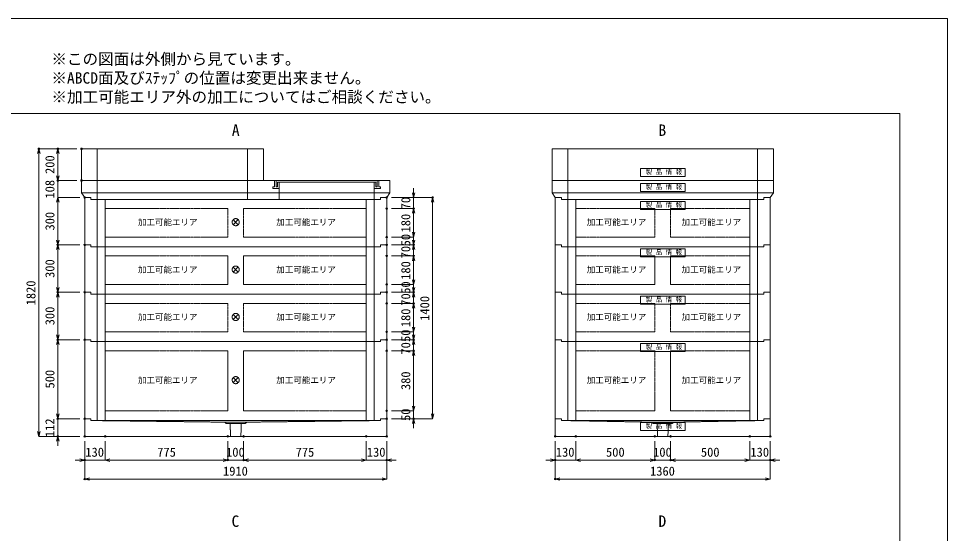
# Model space of a CAD drawing. Units: millimetres, scale not verified. Extents: x -4455 to 4455, y -3150 to 3150.
# Drawn here: x -1418 to 4455, y -109 to 3150 of the extents above; entities that cross this region are included whole.
import ezdxf
from ezdxf.enums import TextEntityAlignment as Align

# ---------------------------------------------------------------- set-up
doc = ezdxf.new("R2010")
doc.units = ezdxf.units.MM
doc.header["$LTSCALE"] = 20
doc.header["$PDMODE"] = 32
doc.header["$PDSIZE"] = 10
doc.linetypes.add('LONG_DASHED1', pattern=[7, 6, -1])
doc.linetypes.add('LONG_DOUBLE_CHAIN', pattern=[21.8, 18, -1, 0.6, -0.6, 0.6, -1])
for name, color, linetype, lineweight in [('0-0_D-TTL', 7, 'Continuous', 9), ('0-1_Defpoints', 7, 'Continuous', 9), ('0-3_D-TTL-TXT', 7, 'Continuous', 9), ('0-4_D-STR-TXT', 7, 'Continuous', 9), ('0-6_D-STR', 7, 'Continuous', 9), ('0-7_D-STR-STR4', 134, 'LONG_DASHED1', 9), ('0-8_D-STR-STR1', 7, 'LONG_DASHED1', 9), ('0-9_D-STR-DIM', 3, 'Continuous', 9), ('0-A_0', 7, 'Continuous', 9), ('0-B_D-STR-STR5', 1, 'LONG_DOUBLE_CHAIN', 9)]:
    doc.layers.add(name, color=color, linetype=linetype, lineweight=lineweight)
doc.styles.add('ＭＳ ゴシック', font='')
doc.styles.get('ＭＳ ゴシック').set_extended_font_data('MS Gothic')

# ---------------------------------------------------------------- blocks, each defined once
blk = doc.blocks.new('A$C4DE05FD1')
at = {"layer": '0-0_D-TTL', "color": 134}
for p, q in [((4000, 76000), (114800, 76000)), ((114800, 76000), (114800, 4000))]:
    blk.add_line(p, q, dxfattribs=at)
at = {"layer": '0-1_Defpoints', "color": 134}
for p, q in [((0, 84000), (118800, 84000)), ((118800, 84000), (118800, 0))]:
    blk.add_line(p, q, dxfattribs=at)
at = {"layer": '0-3_D-TTL-TXT', "style": 'ＭＳ ゴシック'}
for s, p in [('※この図面は外側から見ています。', (43260.9, 79815.7)), ('※ABCD面及びｽﾃｯﾌﾟの位置は変更出来ません。', (43260.9, 78215.7)), ('※加工可能エリア外の加工についてはご相談ください。', (43260.9, 76615.7))]:
    blk.add_text(s, height=962.2, dxfattribs=at).set_placement(p, align=Align.BOTTOM_LEFT)
blk = doc.blocks.new('A$C31CA379A')
at = {"layer": '0-4_D-STR-TXT', "style": 'ＭＳ ゴシック'}
for s, p in [('A', (-325.9, -2190.5)), ('B', (35638.6, -2190.5)), ('C', (-351.4, -35190.5)), ('D', (35638.6, -35190.5))]:
    blk.add_text(s, height=962.2, dxfattribs=at).set_placement(p, align=Align.BOTTOM_LEFT)
blk = doc.blocks.new('A$C1CAF45D9')
at = {"layer": '0-6_D-STR', "linetype": 'LONG_DASHED1'}
for p, q in [((-1500, 0), (-1500, 2400)), ((17500, 0), (17500, 2400)), ((-17500, 0), (-17500, 2200)), ((-5500, 0), (-5500, 2200))]:
    blk.add_line(p, q, dxfattribs=at)
at = {"layer": '0-6_D-STR'}
for p, q in [((19500, 820), (-19500, 820)), ((-19100, 240), (-18300, 240)), ((-18300, 0), (-18300, 240)), ((19100, 240), (18300, 240))]:
    blk.add_line(p, q, dxfattribs=at)
for points in [[(-19500, 2400), (19500, 2400), (19500, 820), (19100, 240)], [(-19500, 2400), (-19500, 820), (-19100, 240)], [(-18300, 0), (18300, 0), (18300, 240)]]:
    blk.add_lwpolyline(points, dxfattribs=at)
at = {"layer": '0-7_D-STR-STR4'}
for points in [[(-18100, 2400), (-18100, 1600), (-18300, 1600), (-18300, 1400), (-17500, 1400)], [(-17500, 2200), (-17700, 2200), (-17700, 1600), (-17900, 1600), (-17900, 2400)], [(-17500, 2200), (-5500, 2200), (-5300, 2200), (-5300, 1600), (-5100, 1600), (-5100, 2400)], [(-4900, 2400), (-4900, 1600), (-4700, 1600), (-4700, 1400), (-5500, 1400)]]:
    blk.add_lwpolyline(points, dxfattribs=at)
blk = doc.blocks.new('A$C0EB83927')
at = {"layer": '0-6_D-STR'}
for p, q in [((-19100, 240), (-19100, -2000)), ((-19100, 240), (-18300, 240)), ((-18300, 0), (-18300, 240)), ((18300, 0), (-18300, 0)), ((19100, 240), (18300, 240)), ((18300, 0), (18300, 240)), ((19100, 240), (19100, -2000)), ((19100, -2000), (-19100, -2000))]:
    blk.add_line(p, q, dxfattribs=at)
at = {"layer": '0-6_D-STR', "linetype": 'LONG_DASHED1'}
for p, q in [((-17680, 0), (-1400, -200)), ((17680, 0), (1400, -200)), ((-1200, -380), (-1400, -200)), ((-1400, -200), (1400, -200)), ((-1200, -380), (1200, -380)), ((-653.3, -2000), (-705, -380)), ((653.3, -2000), (705, -380)), ((1200, -380), (1400, -200))]:
    blk.add_line(p, q, dxfattribs=at)
blk = doc.blocks.new('_Open30')
at = {"layer": '0-A_0'}
blk.add_line((0, 0), (-20, 0), dxfattribs=at)
blk.add_lwpolyline([(-20, 5.36), (0, 0), (-20, -5.36)], dxfattribs=at)
blk = doc.blocks.new('A$C3FC15DFF')
at = {"layer": '0-8_D-STR-STR1', "linetype": 'Continuous'}
blk.add_lwpolyline([(-2820, 0), (2820, 0), (2820, -1000), (-2820, -1000)], close=True, dxfattribs=at)
at = {"layer": '0-8_D-STR-STR1', "style": 'ＭＳ ゴシック'}
blk.add_text('製 品 情 報', height=577.3, dxfattribs=at).set_placement((-2149.6, -882.5), align=Align.BOTTOM_LEFT)
blk = doc.blocks.new('A$C2CAB0034')
at = {"layer": '0-6_D-STR', "linetype": 'LONG_DASHED1'}
for p, q in [((-12000, 0), (-12000, 2400)), ((12000, 0), (12000, 2400))]:
    blk.add_line(p, q, dxfattribs=at)
at = {"layer": '0-6_D-STR'}
for p, q in [((14000, 820), (-14000, 820)), ((-13600, 240), (-12800, 240)), ((-12800, 0), (-12800, 240)), ((13600, 240), (12800, 240))]:
    blk.add_line(p, q, dxfattribs=at)
for points in [[(-14000, 2400), (14000, 2400), (14000, 820), (13600, 240)], [(-14000, 2400), (-14000, 820), (-13600, 240)], [(-12800, 0), (12800, 0), (12800, 240)]]:
    blk.add_lwpolyline(points, dxfattribs=at)
at = {"layer": '0-8_D-STR-STR1'}
blk.add_blockref('A$C3FC15DFF', (0, 2000), dxfattribs=at)
blk = doc.blocks.new('A$C35A123D8')
at = {"layer": '0-6_D-STR'}
for p, q in [((-13600, 240), (-13600, -2000)), ((-13600, 240), (-12800, 240)), ((-12800, 0), (-12800, 240)), ((-12800, 0), (12800, 0)), ((13600, 240), (12800, 240)), ((12800, 0), (12800, 240)), ((13600, 240), (13600, -2000)), ((-13600, -2000), (13600, -2000))]:
    blk.add_line(p, q, dxfattribs=at)
at = {"layer": '0-6_D-STR', "linetype": 'LONG_DASHED1'}
for p, q in [((-12180, 0), (-1400, -200)), ((12180, 0), (1400, -200)), ((-1200, -380), (-1400, -200)), ((1400, -200), (-1400, -200)), ((1200, -380), (-1200, -380)), ((-653.3, -2000), (-705, -380)), ((653.3, -2000), (705, -380)), ((1200, -380), (1400, -200))]:
    blk.add_line(p, q, dxfattribs=at)
at = {"layer": '0-8_D-STR-STR1'}
blk.add_blockref('A$C3FC15DFF', (0, -260), dxfattribs=at)
blk = doc.blocks.new('A$C786A4183')
at = {"layer": '0-6_D-STR'}
blk.add_line((-11500, 4000), (-11500, 0), dxfattribs=at)
at = {"layer": '0-6_D-STR', "linetype": 'LONG_DASHED1'}
for p, q in [((-9500, 0), (-9500, 4000)), ((9500, 0), (9500, 4000))]:
    blk.add_line(p, q, dxfattribs=at)
at = {"layer": '0-6_D-STR'}
blk.add_lwpolyline([(-11500, 4000), (11500, 4000), (11500, 0), (-11500, 0)], dxfattribs=at)
blk = doc.blocks.new('A$C76595178')
at = {"layer": '0-6_D-STR'}
blk.add_line((-14000, 4000), (-14000, 0), dxfattribs=at)
at = {"layer": '0-6_D-STR', "linetype": 'LONG_DASHED1'}
for p, q in [((-12000, 0), (-12000, 4000)), ((12000, 0), (12000, 4000))]:
    blk.add_line(p, q, dxfattribs=at)
at = {"layer": '0-6_D-STR'}
blk.add_lwpolyline([(-14000, 4000), (14000, 4000), (14000, 0), (-14000, 0)], dxfattribs=at)
at = {"layer": '0-8_D-STR-STR1'}
blk.add_blockref('A$C3FC15DFF', (0, 1500), dxfattribs=at)
blk = doc.blocks.new('A$C61C9604E')
at = {"layer": '0-6_D-STR'}
for p, q in [((-13600, -5760), (-13600, 240)), ((-13600, 240), (-12800, 240)), ((-12800, 0), (-12800, 240)), ((-12800, 0), (12800, 0)), ((13600, 240), (12800, 240)), ((12800, 0), (12800, 240)), ((13600, -5760), (13600, 240)), ((-13600, -5760), (-12800, -5760)), ((-12800, -6000), (-12800, -5760)), ((13600, -5760), (12800, -5760)), ((12800, -6000), (12800, -5760)), ((-12800, -6000), (12800, -6000))]:
    blk.add_line(p, q, dxfattribs=at)
at = {"layer": '0-6_D-STR', "linetype": 'LONG_DASHED1'}
for p, q in [((-12000, -6000), (-12000, 0)), ((-11000, -6000), (-11000, 0)), ((11000, -6000), (11000, 0)), ((12000, -6000), (12000, 0))]:
    blk.add_line(p, q, dxfattribs=at)
at = {"layer": '0-B_D-STR-STR5'}
for p, q in [((-11000, -1160), (-11000, -4760)), ((-1000, -1160), (-11000, -1160)), ((-1000, -1160), (-1000, -4760)), ((1000, -1160), (11000, -1160)), ((1000, -1160), (1000, -4760)), ((11000, -1160), (11000, -4760)), ((-1000, -4760), (-11000, -4760)), ((1000, -4760), (11000, -4760))]:
    blk.add_line(p, q, dxfattribs=at)
at = {"layer": '0-8_D-STR-STR1'}
blk.add_blockref('A$C3FC15DFF', (0, -260), dxfattribs=at)
blk = doc.blocks.new('A$C5F914A78')
at = {"layer": '0-6_D-STR'}
for p, q in [((-13600, 240), (-12800, 240)), ((-13600, -9760), (-13600, 240)), ((-12800, 0), (-12800, 240)), ((-12800, 0), (12800, 0)), ((13600, 240), (12800, 240)), ((12800, 0), (12800, 240)), ((13600, -9760), (13600, 240)), ((-13600, -9760), (-12800, -9760)), ((-12800, -10000), (-12800, -9760)), ((-12800, -10000), (12800, -10000)), ((13600, -9760), (12800, -9760)), ((12800, -10000), (12800, -9760))]:
    blk.add_line(p, q, dxfattribs=at)
at = {"layer": '0-6_D-STR', "linetype": 'LONG_DASHED1'}
for p, q in [((-12000, -10000), (-12000, 0)), ((-11000, -10000), (-11000, 0)), ((11000, -10000), (11000, 0)), ((12000, -10000), (12000, 0))]:
    blk.add_line(p, q, dxfattribs=at)
at = {"layer": '0-B_D-STR-STR5'}
for p, q in [((-1000, -1160), (-11000, -1160)), ((-11000, -1160), (-11000, -8760)), ((-1000, -1120), (-1000, -8760)), ((1000, -1160), (11000, -1160)), ((1000, -1160), (1000, -8760)), ((11000, -1160), (11000, -8760)), ((-1000, -8760), (-11000, -8760)), ((1000, -8760), (11000, -8760))]:
    blk.add_line(p, q, dxfattribs=at)
at = {"layer": '0-8_D-STR-STR1'}
blk.add_blockref('A$C3FC15DFF', (0, -260), dxfattribs=at)
blk = doc.blocks.new('A$C1C640AAB')
at = {"layer": '0-B_D-STR-STR5'}
for p, q in [((-318.2, -318.2), (318.2, 318.2)), ((-318.2, 318.2), (318.2, -318.2))]:
    blk.add_line(p, q, dxfattribs=at)
blk.add_circle((0, 0), 450, dxfattribs=at)
blk = doc.blocks.new('A$C25BF593D')
at = {"layer": '0-6_D-STR'}
for p, q in [((-19100, -5760), (-19100, 240)), ((-19100, 240), (-18300, 240)), ((-18300, 0), (-18300, 240)), ((-18300, 0), (18300, 0)), ((19100, 240), (18300, 240)), ((18300, 0), (18300, 240)), ((19100, -5760), (19100, 240)), ((-19100, -5760), (-18300, -5760)), ((-18300, -6000), (-18300, -5760)), ((19100, -5760), (18300, -5760)), ((18300, -6000), (18300, -5760)), ((-18300, -6000), (18300, -6000))]:
    blk.add_line(p, q, dxfattribs=at)
at = {"layer": '0-6_D-STR', "linetype": 'LONG_DASHED1'}
for p, q in [((-17500, -6000), (-17500, 0)), ((-16500, -6000), (-16500, 0)), ((16500, -6000), (16500, 0)), ((17500, -6000), (17500, 0))]:
    blk.add_line(p, q, dxfattribs=at)
at = {"layer": '0-B_D-STR-STR5'}
for p, q in [((-16500, -1160), (-16500, -4760)), ((-1000, -1160), (-16500, -1160)), ((-1000, -1160), (-1000, -4760)), ((1000, -1160), (16500, -1160)), ((1000, -1160), (1000, -4760)), ((16500, -1160), (16500, -4760)), ((-1000, -4760), (-16500, -4760)), ((1000, -4760), (16500, -4760))]:
    blk.add_line(p, q, dxfattribs=at)
blk = doc.blocks.new('A$C958c085e')
at = {"layer": '0-6_D-STR'}
blk.add_blockref('A$C25BF593D', (0, 0), dxfattribs=at)
at = {"layer": '0-B_D-STR-STR5'}
blk.add_blockref('A$C1C640AAB', (0, -2880), dxfattribs=at)
blk = doc.blocks.new('A$C1A463117')
at = {"layer": '0-6_D-STR'}
for p, q in [((-19100, 240), (-18300, 240)), ((-19100, -9760), (-19100, 240)), ((-18300, 0), (-18300, 240)), ((-18300, 0), (18300, 0)), ((19100, 240), (18300, 240)), ((18300, 0), (18300, 240)), ((19100, -9760), (19100, 240)), ((-19100, -9760), (-18300, -9760)), ((-18300, -10000), (-18300, -9760)), ((-18300, -10000), (18300, -10000)), ((19100, -9760), (18300, -9760)), ((18300, -10000), (18300, -9760))]:
    blk.add_line(p, q, dxfattribs=at)
at = {"layer": '0-6_D-STR', "linetype": 'LONG_DASHED1'}
for p, q in [((-17500, -10000), (-17500, 0)), ((-16500, -10000), (-16500, 0)), ((16500, -10000), (16500, 0)), ((17500, -10000), (17500, 0))]:
    blk.add_line(p, q, dxfattribs=at)
at = {"layer": '0-B_D-STR-STR5'}
for p, q in [((-16500, -1160), (-16500, -8760)), ((-1000, -1160), (-16500, -1160)), ((-1000, -1160), (-1000, -8760)), ((1000, -1160), (16500, -1160)), ((1000, -1160), (1000, -8760)), ((16500, -1160), (16500, -8760)), ((-1000, -8760), (-16500, -8760)), ((1000, -8760), (16500, -8760))]:
    blk.add_line(p, q, dxfattribs=at)
blk = doc.blocks.new('A$Cf53da7ad')
at = {"layer": '0-6_D-STR'}
blk.add_blockref('A$C1A463117', (0, 0), dxfattribs=at)
at = {"layer": '0-B_D-STR-STR5'}
blk.add_blockref('A$C1C640AAB', (0, -4880), dxfattribs=at)

msp = doc.modelspace()

# ---------------------------------------------------------------- linework, layer by layer
at = {"layer": '0-1_Defpoints'}
for p in [(-1290, 2325), (-1170, 2325), (-1020, 2325), (-1170, 2125), (-1020, 2125), (-1000, 2017), (-1000, 2017), (910, 2017), (910, 2017), (1200, 2017), (910, 1947), (1080, 1947), (910, 1767), (-1170, 1717), (-1000, 1717), (-1000, 1717), (910, 1717), (910, 1717), (1080, 1717), (910, 1647), (1080, 1647), (910, 1467), (-1170, 1417), (-1000, 1417), (-1000, 1417), (910, 1417), (910, 1417), (1080, 1417), (910, 1347), (1080, 1347), (-1170, 1117), (-1000, 1117), (-1000, 1117), (910, 1167), (910, 1117), (910, 1117), (1080, 1117), (910, 1047), (910, 1047), (1080, 1047), (910, 667), (-1170, 617), (-1000, 617), (-1000, 617), (910, 617), (910, 617), (1080, 617), (-1170, 505), (-1000, 505), (-1000, 505), (-1000, 505), (-1000, 505), (-870, 505), (-95, 505), (5, 505), (780, 505), (910, 505), (1975, 505), (1975, 505), (2105, 505), (2605, 505), (2705, 505), (3205, 505), (3335, 505), (-1000, 355), (-95, 355), (5, 355), (910, 355), (1975, 355), (2605, 355), (2705, 355), (3335, 355), (-1000, 235), (1975, 235)]:
    msp.add_point(p, dxfattribs=at)
at = {"layer": '0-9_D-STR-DIM'}
for p, q in [((-1050, 2325), (-1290, 2325)), ((-1290, 535), (-1290, 2295)), ((-1050, 2325), (-1170, 2325)), ((-1170, 2155), (-1170, 2295)), ((-1170, 2155), (-1170, 2185)), ((-1050, 2125), (-1170, 2125)), ((-1170, 2017), (-1170, 2125)), ((-1050, 2125), (-1170, 2125)), ((1080, 2047), (1080, 2077)), ((-1030, 2017), (-1170, 2017)), ((-1030, 2017), (-1170, 2017)), ((940, 2017), (1200, 2017)), ((940, 2017), (1080, 2017)), ((1080, 2017), (1080, 1947)), ((-1170, 1987), (-1170, 1957)), ((-1170, 1987), (-1170, 1747)), ((940, 1947), (1080, 1947)), ((940, 1947), (1080, 1947)), ((1200, 647), (1200, 1987)), ((1080, 1797), (1080, 1917)), ((1080, 1917), (1080, 1887)), ((1080, 1797), (1080, 1827)), ((940, 1767), (1080, 1767)), ((940, 1767), (1080, 1767)), ((1080, 1747), (1080, 1777)), ((1080, 1767), (1080, 1717)), ((-1030, 1717), (-1170, 1717)), ((-1030, 1717), (-1170, 1717)), ((940, 1717), (1080, 1717)), ((940, 1717), (1080, 1717)), ((1080, 1717), (1080, 1647)), ((-1170, 1687), (-1170, 1447)), ((940, 1647), (1080, 1647)), ((940, 1647), (1080, 1647)), ((1080, 1687), (1080, 1657)), ((1080, 1497), (1080, 1617)), ((1080, 1617), (1080, 1587)), ((1080, 1497), (1080, 1527)), ((1080, 1447), (1080, 1477)), ((-1030, 1417), (-1170, 1417)), ((-1030, 1417), (-1170, 1417)), ((940, 1467), (1080, 1467)), ((940, 1467), (1080, 1467)), ((940, 1417), (1080, 1417)), ((940, 1417), (1080, 1417)), ((1080, 1467), (1080, 1417)), ((1080, 1417), (1080, 1347)), ((-1170, 1387), (-1170, 1147)), ((1080, 1387), (1080, 1357)), ((940, 1347), (1080, 1347)), ((940, 1347), (1080, 1347)), ((1080, 1197), (1080, 1317)), ((1080, 1317), (1080, 1287)), ((1080, 1197), (1080, 1227)), ((1080, 1147), (1080, 1177)), ((-1030, 1117), (-1170, 1117)), ((-1030, 1117), (-1170, 1117)), ((940, 1167), (1080, 1167)), ((940, 1167), (1080, 1167)), ((940, 1117), (1080, 1117)), ((940, 1117), (1080, 1117)), ((1080, 1167), (1080, 1117)), ((1080, 1117), (1080, 1047)), ((-1170, 1087), (-1170, 647)), ((1080, 1087), (1080, 1057)), ((940, 1047), (1080, 1047)), ((940, 1047), (1080, 1047)), ((1080, 1017), (1080, 987)), ((1080, 697), (1080, 1017)), ((1080, 697), (1080, 727)), ((-1170, 647), (-1170, 677)), ((940, 667), (1080, 667)), ((940, 667), (1080, 667)), ((1080, 667), (1080, 617)), ((-1030, 617), (-1170, 617)), ((-1170, 617), (-1170, 505)), ((-1030, 617), (-1170, 617)), ((940, 617), (1200, 617)), ((940, 617), (1080, 617)), ((1080, 587), (1080, 557)), ((-1030, 505), (-1290, 505)), ((-1030, 505), (-1170, 505)), ((-1170, 475), (-1170, 445)), ((-1000, 475), (-1000, 235)), ((-1000, 475), (-1000, 355)), ((-870, 475), (-870, 355)), ((-870, 475), (-870, 355)), ((-95, 475), (-95, 355)), ((-95, 475), (-95, 355)), ((5, 475), (5, 355)), ((5, 475), (5, 355)), ((780, 475), (780, 355)), ((780, 475), (780, 355)), ((910, 475), (910, 355)), ((910, 475), (910, 235)), ((1975, 475), (1975, 235)), ((1975, 475), (1975, 355)), ((2105, 475), (2105, 355)), ((2105, 475), (2105, 355)), ((2605, 475), (2605, 355)), ((2605, 475), (2605, 355)), ((2705, 475), (2705, 355)), ((2705, 475), (2705, 355)), ((3205, 475), (3205, 355)), ((3205, 475), (3205, 355)), ((3335, 475), (3335, 355)), ((3335, 475), (3335, 235)), ((-1030, 355), (-1060, 355)), ((-870, 355), (-1000, 355)), ((-840, 355), (-125, 355)), ((-840, 355), (-810, 355)), ((-125, 355), (-155, 355)), ((-95, 355), (5, 355)), ((750, 355), (35, 355)), ((35, 355), (65, 355)), ((750, 355), (720, 355)), ((780, 355), (910, 355)), ((940, 355), (970, 355)), ((1945, 355), (1915, 355)), ((2105, 355), (1975, 355)), ((2135, 355), (2575, 355)), ((2135, 355), (2165, 355)), ((2575, 355), (2545, 355)), ((2605, 355), (2705, 355)), ((3175, 355), (2735, 355)), ((2735, 355), (2765, 355)), ((3175, 355), (3145, 355)), ((3205, 355), (3335, 355)), ((3365, 355), (3395, 355)), ((880, 235), (-970, 235)), ((3305, 235), (2005, 235))]:
    msp.add_line(p, q, dxfattribs=at)

# ---------------------------------------------------------------- block references
at = {"layer": '0-0_D-TTL', "xscale": 0.075, "yscale": 0.075}
msp.add_blockref('A$C4DE05FD1', (-4455, -3150), dxfattribs=at)
at = {"layer": '0-4_D-STR-TXT', "xscale": 0.075, "yscale": 0.075}
msp.add_blockref('A$C31CA379A', (-45, 2550), dxfattribs=at)
at = {"layer": '0-6_D-STR', "yscale": 0.05}
for name, p, xscale in [('A$C786A4183', (-445, 2125), 0.05), ('A$C76595178', (2655, 2125), 0.05), ('A$C1CAF45D9', (-45, 2005), -0.05), ('A$C2CAB0034', (2655, 2005), 0.05), ('A$C958c085e', (-45, 2005), 0.05), ('A$C61C9604E', (2655, 2005), 0.05), ('A$C958c085e', (-45, 1705), 0.05), ('A$C61C9604E', (2655, 1705), 0.05), ('A$C958c085e', (-45, 1405), 0.05), ('A$C61C9604E', (2655, 1405), 0.05), ('A$Cf53da7ad', (-45, 1105), 0.05), ('A$C5F914A78', (2655, 1105), 0.05), ('A$C0EB83927', (-45, 605), -0.05), ('A$C35A123D8', (2655, 605), 0.05)]:
    msp.add_blockref(name, p, dxfattribs=dict(at, xscale=xscale))
at = {"layer": '0-9_D-STR-DIM', "xscale": 1.5, "yscale": 1.5}
for p, rotation in [((-1290, 2325), 90), ((-1170, 2325), 90), ((-1170, 2125), 270), ((-1170, 2125), 270), ((-1170, 2017), 90), ((-1170, 2017), 90), ((1080, 2017), 270), ((1200, 2017), 90), ((1080, 1947), 90), ((1080, 1947), 90), ((1080, 1767), 270), ((1080, 1767), 270), ((-1170, 1717), 270), ((-1170, 1717), 90), ((1080, 1717), 270), ((1080, 1717), 90), ((1080, 1647), 90), ((1080, 1647), 90), ((1080, 1467), 270), ((1080, 1467), 270), ((-1170, 1417), 270), ((-1170, 1417), 90), ((1080, 1417), 270), ((1080, 1417), 90), ((1080, 1347), 90), ((1080, 1347), 90), ((1080, 1167), 270), ((1080, 1167), 270), ((-1170, 1117), 270), ((-1170, 1117), 90), ((1080, 1117), 270), ((1080, 1117), 90), ((1080, 1047), 90), ((1080, 1047), 90), ((-1170, 617), 270), ((-1170, 617), 270), ((1080, 667), 270), ((1080, 667), 270), ((1200, 617), 270), ((1080, 617), 90), ((-1290, 505), 270), ((-1170, 505), 90), ((-870, 355), 180), ((-870, 355), 180), ((5, 355), 180), ((5, 355), 180), ((910, 355), 180), ((2105, 355), 180), ((2105, 355), 180), ((2705, 355), 180), ((2705, 355), 180), ((3335, 355), 180), ((-1000, 235), 180), ((1975, 235), 180)]:
    msp.add_blockref('_Open30', p, dxfattribs=dict(at, rotation=rotation))
for p in [(-1000, 355), (-95, 355), (-95, 355), (780, 355), (780, 355), (1975, 355), (2605, 355), (2605, 355), (3205, 355), (3205, 355), (910, 235), (3335, 235)]:
    msp.add_blockref('_Open30', p, dxfattribs=at)

# ---------------------------------------------------------------- texts
at = {"layer": '0-9_D-STR-DIM', "style": 'ＭＳ ゴシック'}
for s, p in [('200', (-1173.9, 2166.2)), ('108', (-1173.9, 2010.67)), ('70', (1076.1, 1942.1)), ('300', (-1173.9, 1808.35)), ('180', (1076.1, 1796.22)), ('50', (1076.1, 1707.85)), ('70', (1076.1, 1632.1)), ('300', (-1173.9, 1508.35)), ('180', (1076.1, 1496.22)), ('1820', (-1293.9, 1334.72)), ('50', (1076.1, 1407.85)), ('70', (1076.1, 1332.1)), ('1400', (1196.1, 1236.72)), ('300', (-1173.9, 1208.35)), ('180', (1076.1, 1196.22)), ('50', (1076.1, 1102.85)), ('70', (1076.1, 1023.04)), ('500', (-1173.9, 808.35)), ('380', (1076.1, 798.35)), ('50', (1076.1, 602.85)), ('112', (-1173.9, 500.85))]:
    msp.add_text(s, height=57.77, rotation=90, dxfattribs=at).set_placement(p, align=Align.BOTTOM_LEFT)
for s, p in [('130', (-995.78, 358.9)), ('775', (-541.12, 358.9)), ('100', (-105.78, 358.9)), ('775', (333.88, 358.9)), ('130', (784.22, 358.9)), ('130', (1979.22, 358.9)), ('500', (2296.35, 358.9)), ('100', (2594.22, 358.9)), ('500', (2896.35, 358.9)), ('130', (3209.22, 358.9)), ('1910', (-125.28, 238.9)), ('1360', (2574.72, 238.9))]:
    msp.add_text(s, height=57.77, dxfattribs=at).set_placement(p, align=Align.BOTTOM_LEFT)
at = {"layer": '0-B_D-STR-STR5', "style": 'ＭＳ ゴシック'}
for p in [(-662.98, 1830.03), (212.02, 1830.03), (2174.52, 1830.03), (2774.52, 1830.03), (-662.98, 1530.03), (212.02, 1530.03), (2174.52, 1530.03), (2774.52, 1530.03), (-662.98, 1230.03), (212.02, 1230.03), (2174.52, 1230.03), (2774.52, 1230.03), (-662.98, 830.03), (212.02, 830.03), (2174.52, 830.03), (2774.52, 830.03)]:
    msp.add_text('加工可能エリア', height=38.42, dxfattribs=at).set_placement(p, align=Align.BOTTOM_LEFT)

doc.saveas('drawing.dxf')
